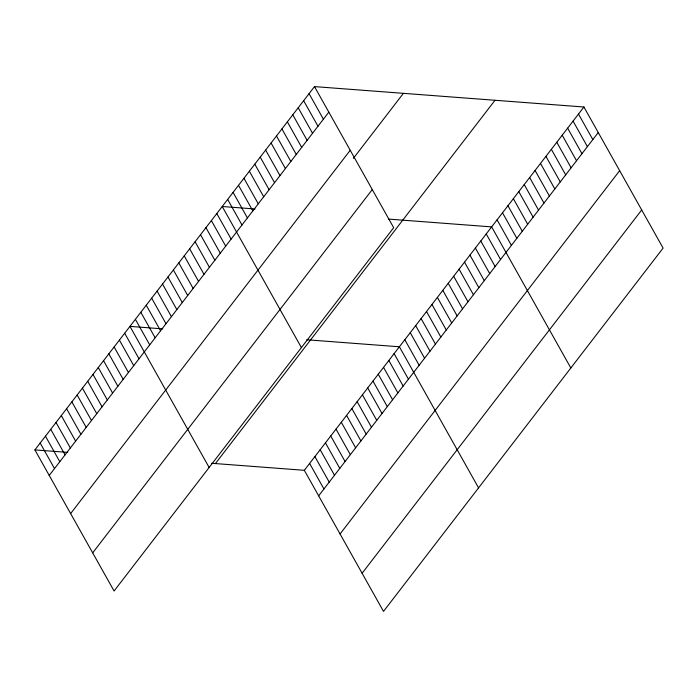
<?xml version="1.0" encoding="UTF-8"?>
<svg xmlns="http://www.w3.org/2000/svg" width="698" height="698" viewBox="0 0 698 698"><rect width="100%" height="100%" fill="white"/><g stroke="black" fill="none" stroke-linecap="round" stroke-linejoin="round"><path stroke-width="1.05" d="M314.493 86.604L393.672 227.696L114.079 590.997L34.9 449.905L314.493 86.604L583.921 107.003L663.1 248.095L383.507 611.396L304.328 470.304L211.599 463.28M49.226 475.443L328.828 112.142M70.629 513.58L350.23 150.271M353.354 158.376L403.409 93.331M92.677 552.868L372.278 189.559M215.412 463.577L495.013 100.268M304.328 470.304L583.921 107.003M318.654 495.842L598.256 132.533M340.057 533.97L619.65 170.67M362.105 573.267L641.698 209.958M255.04 208.981L222.226 206.495L301.405 347.587M388.428 219.076L491.654 226.894L570.833 367.986M162.774 328.871L129.959 326.385L209.138 467.477M306.658 339.76L399.387 346.784L478.566 487.876M34.9 449.905L67.715 452.391M578.494 114.053L592.829 139.591M573.067 121.103L587.402 146.641M567.64 128.153L581.966 153.691M562.213 135.211L576.539 160.749M556.786 142.261L571.112 167.799M551.359 149.311L565.685 174.849M545.932 156.369L560.258 181.908M540.505 163.419L554.831 188.957M535.078 170.469L549.405 196.007M529.651 177.528L543.978 203.057M524.224 184.577L538.551 210.115M518.788 191.627L533.124 217.165M513.362 198.677L527.697 224.215M507.935 205.736L522.27 231.274M502.508 212.785L516.843 238.323M497.081 219.835L511.416 245.373M486.227 233.943L500.562 259.481M480.8 240.993L495.135 266.531M475.373 248.043L489.699 273.581M469.946 255.102L484.272 280.64M464.519 262.151L478.845 287.689M459.092 269.201L473.419 294.739M453.665 276.26L467.992 301.798M448.238 283.309L462.565 308.848M442.811 290.359L457.138 315.897M437.384 297.418L451.711 322.947M431.957 304.468L446.284 330.006M309.066 93.654L323.401 119.192M426.522 311.517L440.857 337.055M303.639 100.704L317.974 126.242M421.095 318.567L435.43 344.105M298.212 107.762L312.547 133.301M415.668 325.626L430.003 351.164M292.785 114.812L307.12 140.35M410.241 332.676L424.576 358.214M287.358 121.862L301.693 147.4M404.814 339.725L419.149 365.263M281.931 128.921L296.266 154.45M276.504 135.97L290.839 161.508M394.108 353.642L408.435 379.18M271.077 143.02L285.403 168.558M388.83 360.508L403.156 386.046M265.65 150.07L279.977 175.608M383.542 367.366L397.877 392.904M260.223 157.129L274.55 182.667M378.264 374.233L392.59 399.771M254.796 164.178L269.123 189.716M372.985 381.091L387.311 406.629M249.369 171.228L263.696 196.766M367.698 387.957L382.033 413.495M243.942 178.287L258.269 203.816M362.419 394.815L376.754 420.353M238.515 185.336L252.842 210.875M357.14 401.682L371.467 427.22M233.088 192.386L247.415 217.924M351.853 408.539L366.188 434.077M227.661 199.445L241.988 224.974M346.574 415.406L360.91 440.944M341.296 422.264L355.622 447.802M216.799 213.544L231.134 239.082M336.017 429.13L350.344 454.668M211.372 220.594L225.707 246.132M330.73 435.988L345.065 461.526M205.945 227.653L220.28 253.191M325.451 442.855L339.778 468.393M200.518 234.703L214.853 260.241M320.173 449.713L334.499 475.251M195.091 241.752L209.426 267.29M314.885 456.579L329.22 482.117M189.664 248.811L203.999 274.34M309.607 463.437L323.933 488.975M184.237 255.861L198.572 281.399M178.81 262.91L193.137 288.449M173.383 269.96L187.71 295.498M167.956 277.019L182.283 302.557M162.529 284.069L176.856 309.607M157.102 291.118L171.429 316.656M151.675 298.177L166.002 323.706M146.248 305.227L160.575 330.765M140.822 312.276L155.148 337.815M135.395 319.335L149.721 344.864M124.68 333.243L139.015 358.781M119.402 340.109L133.728 365.647M114.123 346.967L128.449 372.505M108.836 353.834L123.171 379.372M103.557 360.692L117.883 386.23M98.278 367.558L112.605 393.096M92.991 374.416L107.326 399.954M87.712 381.283L102.048 406.821M82.434 388.149L96.76 413.678M77.146 395.007L91.482 420.545M71.868 401.874L86.203 427.403M66.589 408.731L80.916 434.269M61.311 415.598L75.637 441.127M56.023 422.456L70.358 447.994M50.745 429.322L65.071 454.86M45.466 436.18L59.792 461.718M40.179 443.047L54.514 468.585"/></g></svg>
